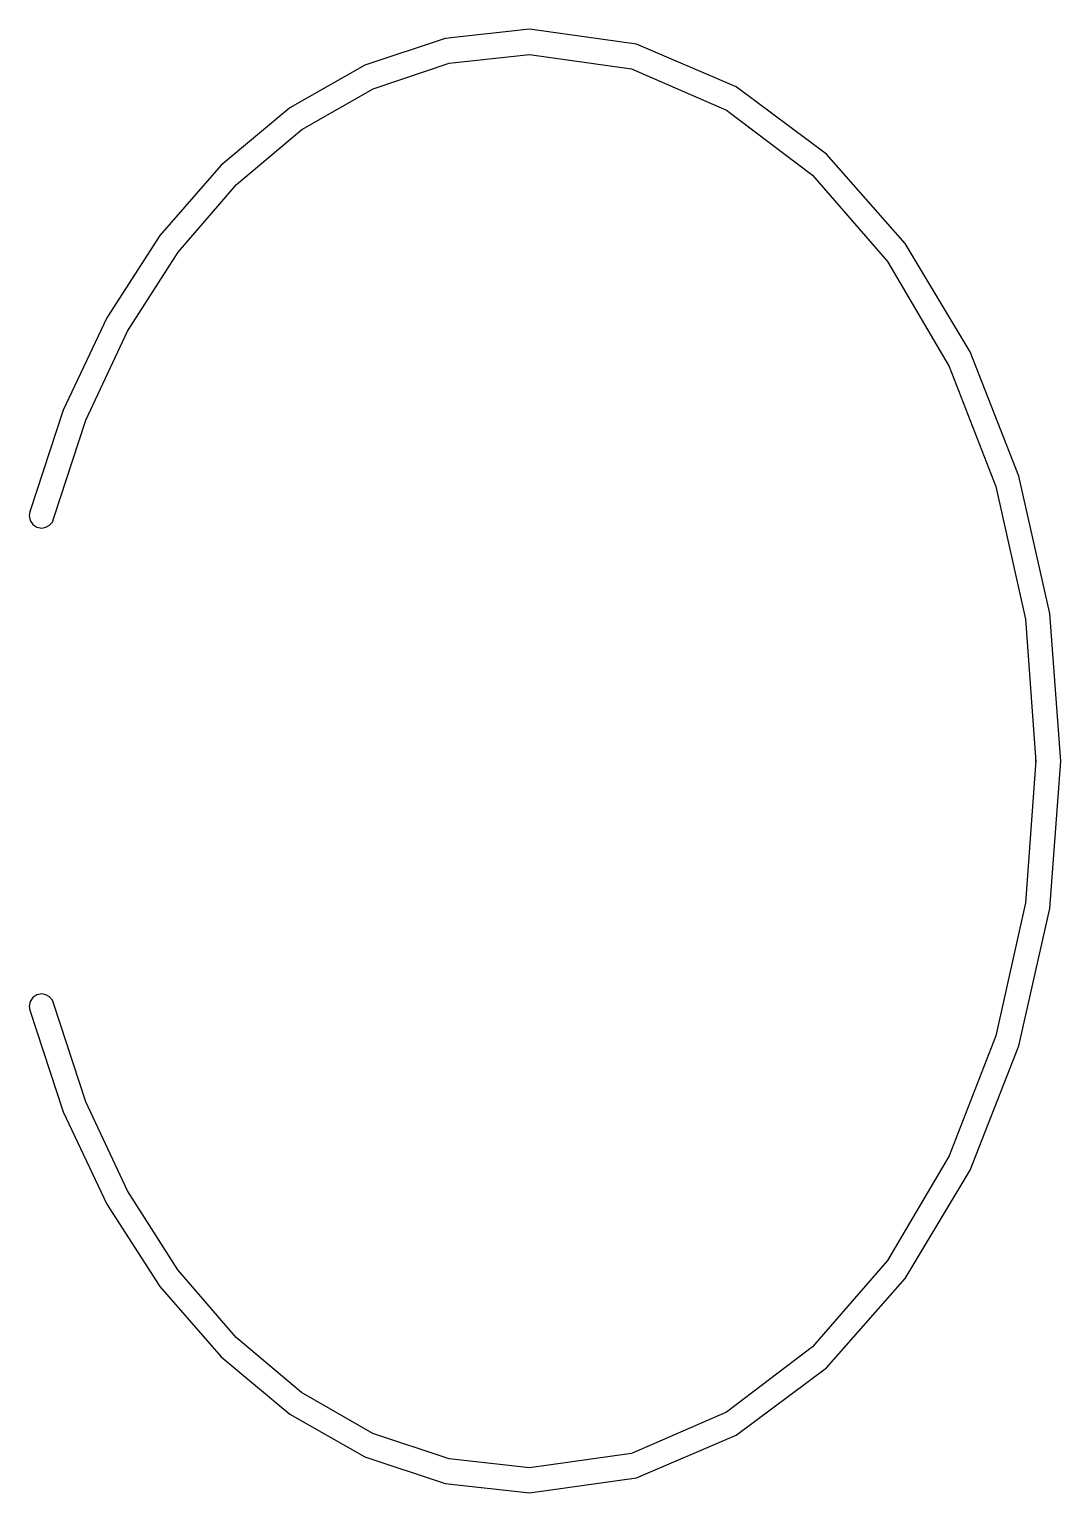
# Model space of a CAD drawing. Extents: x 387.8 to 403.8, y -112.4 to -89.7.
import ezdxf

# ---------------------------------------------------------------- set-up
doc = ezdxf.new("R2010")
doc.units = 0
doc.layers.add('OUTLINE', color=7, linetype='CONTINUOUS')

msp = doc.modelspace()

# ---------------------------------------------------------------- linework, layer by layer
at = {"layer": 'OUTLINE', "color": 250}
for points in [[(403.3711, -101.0795), (403.2114, -103.2915), (402.7536, -105.3516), (402.0291, -107.2158), (401.0696, -108.8399), (399.9067, -110.1799), (398.5721, -111.1917), (397.0973, -111.8311), (395.5139, -112.054), (394.2678, -111.9171), (393.0844, -111.5204), (391.9787, -110.8848), (390.9654, -110.0315), (390.0595, -108.9813), (389.2759, -107.7553), (388.6293, -106.3746), (388.1348, -104.86), (388.1109, -104.7972), (388.0683, -104.7476), (388.0116, -104.715), (387.9454, -104.7033), (387.8704, -104.7184), (387.8091, -104.7598), (387.7678, -104.821), (387.7526, -104.8961), (387.7616, -104.9541), (388.2784, -106.5295), (388.9562, -107.9661), (389.7792, -109.2419), (390.7314, -110.3351), (391.7969, -111.2235), (392.9597, -111.8853), (394.2041, -112.2985), (395.5139, -112.4411), (397.1754, -112.2107), (398.723, -111.5497), (400.1234, -110.5037), (401.3436, -109.1181), (402.3503, -107.4385), (403.1104, -105.5103), (403.5908, -103.379), (403.7583, -101.0902), (403.5908, -98.8013), (403.1104, -96.6699), (402.3503, -94.7415), (401.3436, -93.0616), (400.1234, -91.6757), (398.723, -90.6295), (397.1754, -89.9683), (395.5139, -89.7378), (394.2041, -89.8804), (392.9597, -90.2936), (391.7969, -90.9554), (390.7314, -91.8438), (389.7792, -92.937), (388.9562, -94.2128), (388.2784, -95.6494), (387.7616, -97.2248), (387.7526, -97.2829), (387.7678, -97.358), (387.8091, -97.4192), (387.8704, -97.4606), (387.9454, -97.4757), (388.0116, -97.464), (388.0683, -97.4314), (388.1109, -97.3818), (388.1348, -97.319), (388.63, -95.8032), (389.2772, -94.4222), (390.0614, -93.1966), (390.9677, -92.1474), (391.9811, -91.2951), (393.0866, -90.6606), (394.2692, -90.2647), (395.5139, -90.1281), (397.0973, -90.3511), (398.5721, -90.9906), (399.9067, -92.0026), (401.0696, -93.3427), (402.0291, -94.967), (402.7536, -96.8311), (403.2114, -98.8911), (403.3711, -101.1026), (403.3711, -101.0795)], [(403.3711, -101.0795), (403.3711, -101.0795), (403.3711, -101.0795)], [(403.3711, -101.0795), (403.3711, -101.0795), (403.3711, -101.0795)]]:
    msp.add_lwpolyline(points, close=True, dxfattribs=at)
msp.add_lwpolyline([(403.3711, -101.0795), (403.2114, -103.2915), (402.7536, -105.3516), (402.0291, -107.2158), (401.0696, -108.8399), (399.9067, -110.1799), (398.5721, -111.1917), (397.0973, -111.8311), (395.5139, -112.054), (394.2678, -111.9171), (393.0844, -111.5204), (391.9787, -110.8848), (390.9654, -110.0315), (390.0595, -108.9813), (389.2759, -107.7553), (388.6293, -106.3746), (388.1348, -104.86), (388.1109, -104.7972), (388.0683, -104.7476), (388.0116, -104.715), (387.9454, -104.7033), (387.8704, -104.7184), (387.8091, -104.7598), (387.7678, -104.821), (387.7526, -104.8961), (387.7616, -104.9541), (388.2784, -106.5295), (388.9562, -107.9661), (389.7792, -109.2419), (390.7314, -110.3351), (391.7969, -111.2235), (392.9597, -111.8853), (394.2041, -112.2985), (395.5139, -112.4411), (397.1754, -112.2107), (398.723, -111.5497), (400.1234, -110.5037), (401.3436, -109.1181), (402.3503, -107.4385), (403.1104, -105.5103), (403.5908, -103.379), (403.7583, -101.0902), (403.5908, -98.8013), (403.1104, -96.6699), (402.3503, -94.7415), (401.3436, -93.0616), (400.1234, -91.6757), (398.723, -90.6295), (397.1754, -89.9683), (395.5139, -89.7378), (394.2041, -89.8804), (392.9597, -90.2936), (391.7969, -90.9554), (390.7314, -91.8438), (389.7792, -92.937), (388.9562, -94.2128), (388.2784, -95.6494), (387.7616, -97.2248), (387.7526, -97.2829), (387.7678, -97.358), (387.8091, -97.4192), (387.8704, -97.4606), (387.9454, -97.4757), (388.0116, -97.464), (388.0683, -97.4314), (388.1109, -97.3818), (388.1348, -97.319), (388.63, -95.8032), (389.2772, -94.4222), (390.0614, -93.1966), (390.9677, -92.1474), (391.9811, -91.2951), (393.0866, -90.6606), (394.2692, -90.2647), (395.5139, -90.1281), (397.0973, -90.3511), (398.5721, -90.9906), (399.9067, -92.0026), (401.0696, -93.3427), (402.0291, -94.967), (402.7536, -96.8311), (403.2114, -98.8911), (403.3711, -101.1026)], dxfattribs=at)

doc.saveas('drawing.dxf')
